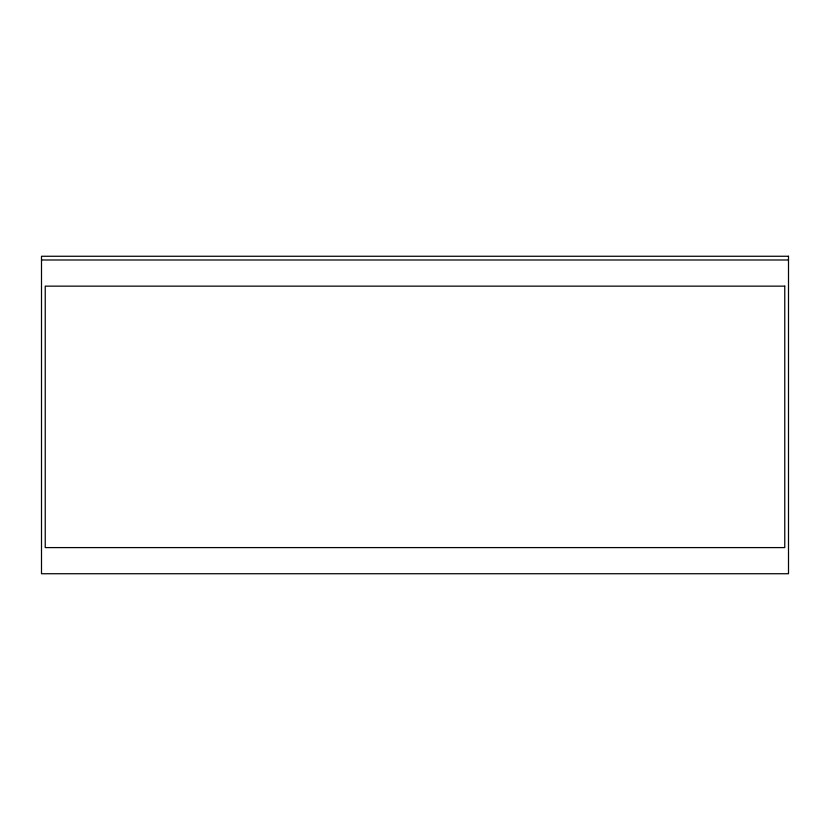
<?xml version="1.0" encoding="UTF-8"?>
<svg xmlns="http://www.w3.org/2000/svg" width="830" height="830" viewBox="0 0 830 830"><rect width="100%" height="100%" fill="white"/><g stroke="black" fill="none" stroke-linecap="round" stroke-linejoin="round"><path stroke-width="1.25" d="M41.5 259.998L788.5 259.998M788.5 256.263L41.5 256.263L41.5 573.738L788.5 573.738L788.5 256.263M784.765 286.143L45.235 286.143L45.235 547.592L784.765 547.592L784.765 286.143"/></g></svg>
